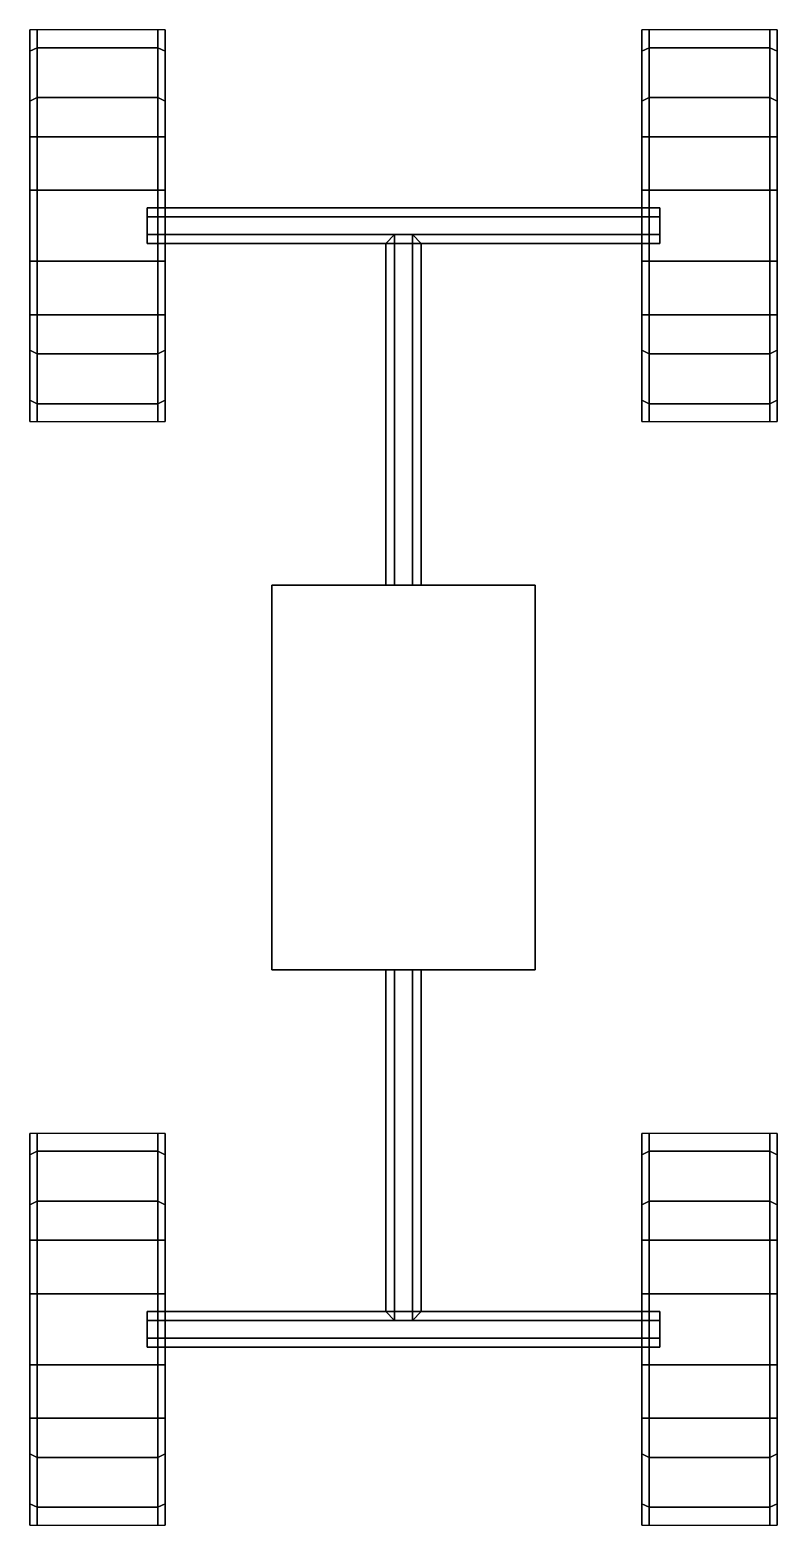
# Model space of a CAD drawing. Extents: x -1.05 to 1.05, y -2.1 to 2.1.
import ezdxf

# ---------------------------------------------------------------- set-up
doc = ezdxf.new("R2010")
doc.units = 0
doc.layers.get('0').update_dxf_attribs({"linetype": 'CONTINUOUS'})

msp = doc.modelspace()

# ---------------------------------------------------------------- linework, layer by layer
for points in [[(-1.03, 2.05, 0.52), (-1.03, 2.1, 0.43), (-1.05, 2.1, 0.4), (-1.05, 2.04, 0.49)], [(-1.05, 2.04, 0.49), (-1.05, 2.1, 0.4), (-1.05, 2.1, 0.33), (-1.05, 1.93, 0.38)], [(-0.69, 2.05, 0.52), (-0.69, 2.1, 0.43), (-1.03, 2.1, 0.43), (-1.03, 2.05, 0.52)], [(-0.69, 2.1, 0.43), (-0.69, 2.05, 0.52), (-0.67, 2.04, 0.49), (-0.67, 2.1, 0.4)], [(-0.67, 2.1, 0.4), (-0.67, 2.04, 0.49), (-0.67, 1.93, 0.38), (-0.67, 2.1, 0.33)], [(0.69, 2.05, 0.52), (0.69, 2.1, 0.43), (0.67, 2.1, 0.4), (0.67, 2.04, 0.49)], [(0.67, 2.04, 0.49), (0.67, 2.1, 0.4), (0.67, 2.1, 0.33), (0.67, 1.93, 0.38)], [(1.03, 2.05, 0.52), (1.03, 2.1, 0.43), (0.69, 2.1, 0.43), (0.69, 2.05, 0.52)], [(1.03, 2.1, 0.43), (1.03, 2.05, 0.52), (1.05, 2.04, 0.49), (1.05, 2.1, 0.4)], [(1.05, 2.1, 0.4), (1.05, 2.04, 0.49), (1.05, 1.93, 0.38), (1.05, 2.1, 0.33)], [(-1.03, 1.91, 0.69), (-1.03, 2.05, 0.52), (-1.05, 2.04, 0.49), (-1.05, 1.9, 0.67)], [(-1.05, 1.9, 0.67), (-1.05, 2.04, 0.49), (-1.05, 1.93, 0.38), (-1.05, 1.86, 0.51)], [(-0.69, 1.91, 0.69), (-0.69, 2.05, 0.52), (-1.03, 2.05, 0.52), (-1.03, 1.91, 0.69)], [(-0.69, 2.05, 0.52), (-0.69, 1.91, 0.69), (-0.67, 1.9, 0.67), (-0.67, 2.04, 0.49)], [(-0.67, 2.04, 0.49), (-0.67, 1.9, 0.67), (-0.67, 1.86, 0.51), (-0.67, 1.93, 0.38)], [(0.69, 1.91, 0.69), (0.69, 2.05, 0.52), (0.67, 2.04, 0.49), (0.67, 1.9, 0.67)], [(0.67, 1.9, 0.67), (0.67, 2.04, 0.49), (0.67, 1.93, 0.38), (0.67, 1.86, 0.51)], [(1.03, 1.91, 0.69), (1.03, 2.05, 0.52), (0.69, 2.05, 0.52), (0.69, 1.91, 0.69)], [(1.03, 2.05, 0.52), (1.03, 1.91, 0.69), (1.05, 1.9, 0.67), (1.05, 2.04, 0.49)], [(1.05, 2.04, 0.49), (1.05, 1.9, 0.67), (1.05, 1.86, 0.51), (1.05, 1.93, 0.38)], [(-1.03, 1.8, 0.75), (-1.03, 1.91, 0.69), (-1.05, 1.9, 0.67), (-1.05, 1.8, 0.73)], [(-1.05, 1.8, 0.73), (-1.05, 1.9, 0.67), (-1.05, 1.86, 0.51), (-1.05, 1.8, 0.56)], [(-0.69, 1.8, 0.75), (-0.69, 1.91, 0.69), (-1.03, 1.91, 0.69), (-1.03, 1.8, 0.75)], [(-0.69, 1.91, 0.69), (-0.69, 1.8, 0.75), (-0.67, 1.8, 0.73), (-0.67, 1.9, 0.67)], [(-0.67, 1.86, 0.51), (-0.67, 1.24, 0.51), (-0.67, 1.17, 0.38), (-0.67, 1.93, 0.38)], [(-0.67, 1.9, 0.67), (-0.67, 1.8, 0.73), (-0.67, 1.8, 0.56), (-0.67, 1.86, 0.51)], [(0.67, 1.24, 0.51), (0.67, 1.86, 0.51), (0.67, 1.93, 0.38), (0.67, 1.17, 0.38)], [(0.69, 1.8, 0.75), (0.69, 1.91, 0.69), (0.67, 1.9, 0.67), (0.67, 1.8, 0.73)], [(0.67, 1.8, 0.73), (0.67, 1.9, 0.67), (0.67, 1.86, 0.51), (0.67, 1.8, 0.56)], [(1.03, 1.8, 0.75), (1.03, 1.91, 0.69), (0.69, 1.91, 0.69), (0.69, 1.8, 0.75)], [(1.03, 1.91, 0.69), (1.03, 1.8, 0.75), (1.05, 1.8, 0.73), (1.05, 1.9, 0.67)], [(1.05, 1.9, 0.67), (1.05, 1.8, 0.73), (1.05, 1.8, 0.56), (1.05, 1.86, 0.51)], [(-0.67, 1.8, 0.56), (-0.67, 1.3, 0.56), (-0.67, 1.24, 0.51), (-0.67, 1.86, 0.51)], [(0.67, 1.3, 0.56), (0.67, 1.8, 0.56), (0.67, 1.86, 0.51), (0.67, 1.24, 0.51)], [(-1.05, 1.65, 0.78), (-1.05, 1.8, 0.73), (-1.05, 1.8, 0.56), (-1.05, 1.63, 0.65)], [(-1.03, 1.65, 0.8), (-1.03, 1.8, 0.75), (-1.05, 1.8, 0.73), (-1.05, 1.65, 0.78)], [(-0.69, 1.65, 0.8), (-0.69, 1.8, 0.75), (-1.03, 1.8, 0.75), (-1.03, 1.65, 0.8)], [(-0.69, 1.8, 0.75), (-0.69, 1.65, 0.8), (-0.67, 1.65, 0.78), (-0.67, 1.8, 0.73)], [(-0.67, 1.63, 0.65), (-0.67, 1.47, 0.65), (-0.67, 1.3, 0.56), (-0.67, 1.8, 0.56)], [(-0.67, 1.8, 0.73), (-0.67, 1.65, 0.78), (-0.67, 1.63, 0.65), (-0.67, 1.8, 0.56)], [(0.67, 1.65, 0.78), (0.67, 1.8, 0.73), (0.67, 1.8, 0.56), (0.67, 1.63, 0.65)], [(0.69, 1.65, 0.8), (0.69, 1.8, 0.75), (0.67, 1.8, 0.73), (0.67, 1.65, 0.78)], [(0.67, 1.47, 0.65), (0.67, 1.63, 0.65), (0.67, 1.8, 0.56), (0.67, 1.3, 0.56)], [(1.03, 1.65, 0.8), (1.03, 1.8, 0.75), (0.69, 1.8, 0.75), (0.69, 1.65, 0.8)], [(1.03, 1.8, 0.75), (1.03, 1.65, 0.8), (1.05, 1.65, 0.78), (1.05, 1.8, 0.73)], [(1.05, 1.8, 0.73), (1.05, 1.65, 0.78), (1.05, 1.63, 0.65), (1.05, 1.8, 0.56)], [(-1.03, 1.45, 0.8), (-1.03, 1.65, 0.8), (-1.05, 1.65, 0.78), (-1.05, 1.45, 0.78)], [(-1.05, 1.45, 0.78), (-1.05, 1.65, 0.78), (-1.05, 1.63, 0.65), (-1.05, 1.47, 0.65)], [(-1.03, 1.65, 0.8), (-1.03, 1.45, 0.8), (-0.69, 1.45, 0.8), (-0.69, 1.65, 0.8)], [(-0.69, 1.65, 0.8), (-0.69, 1.45, 0.8), (-0.67, 1.45, 0.78), (-0.67, 1.65, 0.78)], [(-0.67, 1.65, 0.78), (-0.67, 1.45, 0.78), (-0.67, 1.47, 0.65), (-0.67, 1.63, 0.65)], [(0.69, 1.45, 0.8), (0.69, 1.65, 0.8), (0.67, 1.65, 0.78), (0.67, 1.45, 0.78)], [(0.67, 1.45, 0.78), (0.67, 1.65, 0.78), (0.67, 1.63, 0.65), (0.67, 1.47, 0.65)], [(1.03, 1.45, 0.8), (1.03, 1.65, 0.8), (0.69, 1.65, 0.8), (0.69, 1.45, 0.8)], [(1.03, 1.65, 0.8), (1.03, 1.45, 0.8), (1.05, 1.45, 0.78), (1.05, 1.65, 0.78)], [(1.05, 1.65, 0.78), (1.05, 1.45, 0.78), (1.05, 1.47, 0.65), (1.05, 1.63, 0.65)], [(0.72, 1.575, 0.3733), (0.72, 1.6, 0.33), (-0.72, 1.6, 0.33), (-0.72, 1.575, 0.3733)], [(0.72, 1.6, 0.33), (0.72, 1.575, 0.2867), (-0.72, 1.575, 0.2867), (-0.72, 1.6, 0.33)], [(0.72, 1.525, 0.3733), (0.72, 1.575, 0.3733), (-0.72, 1.575, 0.3733), (-0.72, 1.525, 0.3733)], [(0.72, 1.575, 0.2867), (0.72, 1.525, 0.2867), (-0.72, 1.525, 0.2867), (-0.72, 1.575, 0.2867)], [(0.72, 1.5, 0.33), (0.72, 1.525, 0.3733), (-0.72, 1.525, 0.3733), (-0.72, 1.5, 0.33)], [(0.72, 1.525, 0.2867), (0.72, 1.5, 0.33), (-0.72, 1.5, 0.33), (-0.72, 1.525, 0.2867)], [(-0.025, 1.525, 0.3733), (-0.05, 1.5, 0.33), (-0.05, 0.54, 0.33), (-0.025, 0.54, 0.3733)], [(-0.05, 1.5, 0.33), (-0.025, 1.525, 0.2867), (-0.025, 0.54, 0.2867), (-0.05, 0.54, 0.33)], [(0.025, 1.525, 0.3733), (-0.025, 1.525, 0.3733), (-0.025, 0.54, 0.3733), (0.025, 0.54, 0.3733)], [(-0.025, 1.525, 0.2867), (0.025, 1.525, 0.2867), (0.025, 0.54, 0.2867), (-0.025, 0.54, 0.2867)], [(0.05, 1.5, 0.33), (0.025, 1.525, 0.3733), (0.025, 0.54, 0.3733), (0.05, 0.54, 0.33)], [(0.025, 1.525, 0.2867), (0.05, 1.5, 0.33), (0.05, 0.54, 0.33), (0.025, 0.54, 0.2867)], [(-1.05, 1.3, 0.73), (-1.05, 1.45, 0.78), (-1.05, 1.47, 0.65), (-1.05, 1.3, 0.56)], [(-1.03, 1.3, 0.75), (-1.03, 1.45, 0.8), (-1.05, 1.45, 0.78), (-1.05, 1.3, 0.73)], [(-1.03, 1.45, 0.8), (-1.03, 1.3, 0.75), (-0.69, 1.3, 0.75), (-0.69, 1.45, 0.8)], [(-0.69, 1.45, 0.8), (-0.69, 1.3, 0.75), (-0.67, 1.3, 0.73), (-0.67, 1.45, 0.78)], [(-0.67, 1.45, 0.78), (-0.67, 1.3, 0.73), (-0.67, 1.3, 0.56), (-0.67, 1.47, 0.65)], [(0.67, 1.3, 0.73), (0.67, 1.45, 0.78), (0.67, 1.47, 0.65), (0.67, 1.3, 0.56)], [(0.69, 1.3, 0.75), (0.69, 1.45, 0.8), (0.67, 1.45, 0.78), (0.67, 1.3, 0.73)], [(0.69, 1.45, 0.8), (0.69, 1.3, 0.75), (1.03, 1.3, 0.75), (1.03, 1.45, 0.8)], [(1.03, 1.45, 0.8), (1.03, 1.3, 0.75), (1.05, 1.3, 0.73), (1.05, 1.45, 0.78)], [(1.05, 1.45, 0.78), (1.05, 1.3, 0.73), (1.05, 1.3, 0.56), (1.05, 1.47, 0.65)], [(-1.05, 1.2, 0.67), (-1.05, 1.3, 0.73), (-1.05, 1.3, 0.56), (-1.05, 1.24, 0.51)], [(-1.03, 1.19, 0.69), (-1.03, 1.3, 0.75), (-1.05, 1.3, 0.73), (-1.05, 1.2, 0.67)], [(-1.03, 1.3, 0.75), (-1.03, 1.19, 0.69), (-0.69, 1.19, 0.69), (-0.69, 1.3, 0.75)], [(-0.69, 1.3, 0.75), (-0.69, 1.19, 0.69), (-0.67, 1.2, 0.67), (-0.67, 1.3, 0.73)], [(-0.67, 1.3, 0.73), (-0.67, 1.2, 0.67), (-0.67, 1.24, 0.51), (-0.67, 1.3, 0.56)], [(0.67, 1.2, 0.67), (0.67, 1.3, 0.73), (0.67, 1.3, 0.56), (0.67, 1.24, 0.51)], [(0.69, 1.19, 0.69), (0.69, 1.3, 0.75), (0.67, 1.3, 0.73), (0.67, 1.2, 0.67)], [(0.69, 1.3, 0.75), (0.69, 1.19, 0.69), (1.03, 1.19, 0.69), (1.03, 1.3, 0.75)], [(1.03, 1.3, 0.75), (1.03, 1.19, 0.69), (1.05, 1.2, 0.67), (1.05, 1.3, 0.73)], [(1.05, 1.3, 0.73), (1.05, 1.2, 0.67), (1.05, 1.24, 0.51), (1.05, 1.3, 0.56)], [(-1.05, 1.06, 0.49), (-1.05, 1.2, 0.67), (-1.05, 1.24, 0.51), (-1.05, 1.17, 0.38)], [(-0.67, 1.2, 0.67), (-0.67, 1.06, 0.49), (-0.67, 1.17, 0.38), (-0.67, 1.24, 0.51)], [(0.67, 1.06, 0.49), (0.67, 1.2, 0.67), (0.67, 1.24, 0.51), (0.67, 1.17, 0.38)], [(1.05, 1.2, 0.67), (1.05, 1.06, 0.49), (1.05, 1.17, 0.38), (1.05, 1.24, 0.51)], [(-1.03, 1.05, 0.52), (-1.03, 1.19, 0.69), (-1.05, 1.2, 0.67), (-1.05, 1.06, 0.49)], [(-1.03, 1.19, 0.69), (-1.03, 1.05, 0.52), (-0.69, 1.05, 0.52), (-0.69, 1.19, 0.69)], [(-0.69, 1.19, 0.69), (-0.69, 1.05, 0.52), (-0.67, 1.06, 0.49), (-0.67, 1.2, 0.67)], [(0.69, 1.05, 0.52), (0.69, 1.19, 0.69), (0.67, 1.2, 0.67), (0.67, 1.06, 0.49)], [(0.69, 1.19, 0.69), (0.69, 1.05, 0.52), (1.03, 1.05, 0.52), (1.03, 1.19, 0.69)], [(1.03, 1.19, 0.69), (1.03, 1.05, 0.52), (1.05, 1.06, 0.49), (1.05, 1.2, 0.67)], [(-1.05, 1, 0.4), (-1.05, 1.06, 0.49), (-1.05, 1.17, 0.38), (-1.05, 1, 0.33)], [(-0.67, 1.06, 0.49), (-0.67, 1, 0.4), (-0.67, 1, 0.33), (-0.67, 1.17, 0.38)], [(0.67, 1, 0.4), (0.67, 1.06, 0.49), (0.67, 1.17, 0.38), (0.67, 1, 0.33)], [(1.05, 1.06, 0.49), (1.05, 1, 0.4), (1.05, 1, 0.33), (1.05, 1.17, 0.38)], [(-1.03, 1, 0.43), (-1.03, 1.05, 0.52), (-1.05, 1.06, 0.49), (-1.05, 1, 0.4)], [(-1.03, 1.05, 0.52), (-1.03, 1, 0.43), (-0.69, 1, 0.43), (-0.69, 1.05, 0.52)], [(-0.69, 1.05, 0.52), (-0.69, 1, 0.43), (-0.67, 1, 0.4), (-0.67, 1.06, 0.49)], [(0.69, 1, 0.43), (0.69, 1.05, 0.52), (0.67, 1.06, 0.49), (0.67, 1, 0.4)], [(0.69, 1.05, 0.52), (0.69, 1, 0.43), (1.03, 1, 0.43), (1.03, 1.05, 0.52)], [(1.03, 1.05, 0.52), (1.03, 1, 0.43), (1.05, 1, 0.4), (1.05, 1.06, 0.49)], [(-0.37, 0.54, 0.19), (-0.37, -0.54, 0.19), (-0.37, -0.54, 0.49), (-0.37, 0.54, 0.49)], [(0.37, 0.54, 0.49), (0.37, 0.54, 0.19), (-0.37, 0.54, 0.19), (-0.37, 0.54, 0.49)], [(-0.37, 0.54, 0.49), (-0.37, -0.54, 0.49), (0.37, -0.54, 0.49), (0.37, 0.54, 0.49)], [(0.37, -0.54, 0.49), (0.37, -0.54, 0.19), (0.37, 0.54, 0.19), (0.37, 0.54, 0.49)], [(-0.37, -0.54, 0.49), (-0.37, -0.54, 0.19), (0.37, -0.54, 0.19), (0.37, -0.54, 0.49)], [(-0.025, -1.525, 0.2867), (-0.05, -1.5, 0.33), (-0.05, -0.54, 0.33), (-0.025, -0.54, 0.2867)], [(-0.05, -1.5, 0.33), (-0.025, -1.525, 0.3733), (-0.025, -0.54, 0.3733), (-0.05, -0.54, 0.33)], [(0.025, -1.525, 0.2867), (-0.025, -1.525, 0.2867), (-0.025, -0.54, 0.2867), (0.025, -0.54, 0.2867)], [(-0.025, -1.525, 0.3733), (0.025, -1.525, 0.3733), (0.025, -0.54, 0.3733), (-0.025, -0.54, 0.3733)], [(0.05, -1.5, 0.33), (0.025, -1.525, 0.2867), (0.025, -0.54, 0.2867), (0.05, -0.54, 0.33)], [(0.025, -1.525, 0.3733), (0.05, -1.5, 0.33), (0.05, -0.54, 0.33), (0.025, -0.54, 0.3733)], [(-1.03, -1.05, 0.52), (-1.03, -1, 0.43), (-1.05, -1, 0.4), (-1.05, -1.06, 0.49)], [(-1.05, -1.06, 0.49), (-1.05, -1, 0.4), (-1.05, -1, 0.33), (-1.05, -1.17, 0.38)], [(-0.69, -1.05, 0.52), (-0.69, -1, 0.43), (-1.03, -1, 0.43), (-1.03, -1.05, 0.52)], [(-0.69, -1, 0.43), (-0.69, -1.05, 0.52), (-0.67, -1.06, 0.49), (-0.67, -1, 0.4)], [(-0.67, -1, 0.4), (-0.67, -1.06, 0.49), (-0.67, -1.17, 0.38), (-0.67, -1, 0.33)], [(0.69, -1.05, 0.52), (0.69, -1, 0.43), (0.67, -1, 0.4), (0.67, -1.06, 0.49)], [(0.67, -1.06, 0.49), (0.67, -1, 0.4), (0.67, -1, 0.33), (0.67, -1.17, 0.38)], [(1.03, -1.05, 0.52), (1.03, -1, 0.43), (0.69, -1, 0.43), (0.69, -1.05, 0.52)], [(1.03, -1, 0.43), (1.03, -1.05, 0.52), (1.05, -1.06, 0.49), (1.05, -1, 0.4)], [(1.05, -1, 0.4), (1.05, -1.06, 0.49), (1.05, -1.17, 0.38), (1.05, -1, 0.33)], [(-1.03, -1.19, 0.69), (-1.03, -1.05, 0.52), (-1.05, -1.06, 0.49), (-1.05, -1.2, 0.67)], [(-0.69, -1.19, 0.69), (-0.69, -1.05, 0.52), (-1.03, -1.05, 0.52), (-1.03, -1.19, 0.69)], [(-0.69, -1.05, 0.52), (-0.69, -1.19, 0.69), (-0.67, -1.2, 0.67), (-0.67, -1.06, 0.49)], [(0.69, -1.19, 0.69), (0.69, -1.05, 0.52), (0.67, -1.06, 0.49), (0.67, -1.2, 0.67)], [(1.03, -1.19, 0.69), (1.03, -1.05, 0.52), (0.69, -1.05, 0.52), (0.69, -1.19, 0.69)], [(1.03, -1.05, 0.52), (1.03, -1.19, 0.69), (1.05, -1.2, 0.67), (1.05, -1.06, 0.49)], [(-1.05, -1.2, 0.67), (-1.05, -1.06, 0.49), (-1.05, -1.17, 0.38), (-1.05, -1.24, 0.51)], [(-0.67, -1.06, 0.49), (-0.67, -1.2, 0.67), (-0.67, -1.24, 0.51), (-0.67, -1.17, 0.38)], [(0.67, -1.2, 0.67), (0.67, -1.06, 0.49), (0.67, -1.17, 0.38), (0.67, -1.24, 0.51)], [(1.05, -1.06, 0.49), (1.05, -1.2, 0.67), (1.05, -1.24, 0.51), (1.05, -1.17, 0.38)], [(-0.67, -1.24, 0.51), (-0.67, -1.86, 0.51), (-0.67, -1.93, 0.38), (-0.67, -1.17, 0.38)], [(0.67, -1.86, 0.51), (0.67, -1.24, 0.51), (0.67, -1.17, 0.38), (0.67, -1.93, 0.38)], [(-1.03, -1.3, 0.75), (-1.03, -1.19, 0.69), (-1.05, -1.2, 0.67), (-1.05, -1.3, 0.73)], [(-1.05, -1.3, 0.73), (-1.05, -1.2, 0.67), (-1.05, -1.24, 0.51), (-1.05, -1.3, 0.56)], [(-0.69, -1.3, 0.75), (-0.69, -1.19, 0.69), (-1.03, -1.19, 0.69), (-1.03, -1.3, 0.75)], [(-0.69, -1.19, 0.69), (-0.69, -1.3, 0.75), (-0.67, -1.3, 0.73), (-0.67, -1.2, 0.67)], [(-0.67, -1.2, 0.67), (-0.67, -1.3, 0.73), (-0.67, -1.3, 0.56), (-0.67, -1.24, 0.51)], [(0.69, -1.3, 0.75), (0.69, -1.19, 0.69), (0.67, -1.2, 0.67), (0.67, -1.3, 0.73)], [(0.67, -1.3, 0.73), (0.67, -1.2, 0.67), (0.67, -1.24, 0.51), (0.67, -1.3, 0.56)], [(1.03, -1.3, 0.75), (1.03, -1.19, 0.69), (0.69, -1.19, 0.69), (0.69, -1.3, 0.75)], [(1.03, -1.19, 0.69), (1.03, -1.3, 0.75), (1.05, -1.3, 0.73), (1.05, -1.2, 0.67)], [(1.05, -1.2, 0.67), (1.05, -1.3, 0.73), (1.05, -1.3, 0.56), (1.05, -1.24, 0.51)], [(-0.67, -1.3, 0.56), (-0.67, -1.8, 0.56), (-0.67, -1.86, 0.51), (-0.67, -1.24, 0.51)], [(0.67, -1.8, 0.56), (0.67, -1.3, 0.56), (0.67, -1.24, 0.51), (0.67, -1.86, 0.51)], [(-1.05, -1.45, 0.78), (-1.05, -1.3, 0.73), (-1.05, -1.3, 0.56), (-1.05, -1.47, 0.65)], [(-1.03, -1.45, 0.8), (-1.03, -1.3, 0.75), (-1.05, -1.3, 0.73), (-1.05, -1.45, 0.78)], [(-0.69, -1.45, 0.8), (-0.69, -1.3, 0.75), (-1.03, -1.3, 0.75), (-1.03, -1.45, 0.8)], [(-0.69, -1.3, 0.75), (-0.69, -1.45, 0.8), (-0.67, -1.45, 0.78), (-0.67, -1.3, 0.73)], [(-0.67, -1.47, 0.65), (-0.67, -1.63, 0.65), (-0.67, -1.8, 0.56), (-0.67, -1.3, 0.56)], [(-0.67, -1.3, 0.73), (-0.67, -1.45, 0.78), (-0.67, -1.47, 0.65), (-0.67, -1.3, 0.56)], [(0.67, -1.45, 0.78), (0.67, -1.3, 0.73), (0.67, -1.3, 0.56), (0.67, -1.47, 0.65)], [(0.67, -1.63, 0.65), (0.67, -1.47, 0.65), (0.67, -1.3, 0.56), (0.67, -1.8, 0.56)], [(0.69, -1.45, 0.8), (0.69, -1.3, 0.75), (0.67, -1.3, 0.73), (0.67, -1.45, 0.78)], [(1.03, -1.45, 0.8), (1.03, -1.3, 0.75), (0.69, -1.3, 0.75), (0.69, -1.45, 0.8)], [(1.03, -1.3, 0.75), (1.03, -1.45, 0.8), (1.05, -1.45, 0.78), (1.05, -1.3, 0.73)], [(1.05, -1.3, 0.73), (1.05, -1.45, 0.78), (1.05, -1.47, 0.65), (1.05, -1.3, 0.56)], [(-1.03, -1.65, 0.8), (-1.03, -1.45, 0.8), (-1.05, -1.45, 0.78), (-1.05, -1.65, 0.78)], [(-1.05, -1.65, 0.78), (-1.05, -1.45, 0.78), (-1.05, -1.47, 0.65), (-1.05, -1.63, 0.65)], [(-1.03, -1.45, 0.8), (-1.03, -1.65, 0.8), (-0.69, -1.65, 0.8), (-0.69, -1.45, 0.8)], [(-0.69, -1.45, 0.8), (-0.69, -1.65, 0.8), (-0.67, -1.65, 0.78), (-0.67, -1.45, 0.78)], [(-0.67, -1.45, 0.78), (-0.67, -1.65, 0.78), (-0.67, -1.63, 0.65), (-0.67, -1.47, 0.65)], [(0.69, -1.65, 0.8), (0.69, -1.45, 0.8), (0.67, -1.45, 0.78), (0.67, -1.65, 0.78)], [(0.67, -1.65, 0.78), (0.67, -1.45, 0.78), (0.67, -1.47, 0.65), (0.67, -1.63, 0.65)], [(1.03, -1.65, 0.8), (1.03, -1.45, 0.8), (0.69, -1.45, 0.8), (0.69, -1.65, 0.8)], [(1.03, -1.45, 0.8), (1.03, -1.65, 0.8), (1.05, -1.65, 0.78), (1.05, -1.45, 0.78)], [(1.05, -1.45, 0.78), (1.05, -1.65, 0.78), (1.05, -1.63, 0.65), (1.05, -1.47, 0.65)], [(-0.72, -1.525, 0.2867), (-0.72, -1.5, 0.33), (0.72, -1.5, 0.33), (0.72, -1.525, 0.2867)], [(-0.72, -1.5, 0.33), (-0.72, -1.525, 0.3733), (0.72, -1.525, 0.3733), (0.72, -1.5, 0.33)], [(-0.72, -1.575, 0.2867), (-0.72, -1.525, 0.2867), (0.72, -1.525, 0.2867), (0.72, -1.575, 0.2867)], [(-0.72, -1.525, 0.3733), (-0.72, -1.575, 0.3733), (0.72, -1.575, 0.3733), (0.72, -1.525, 0.3733)], [(-0.72, -1.6, 0.33), (-0.72, -1.575, 0.2867), (0.72, -1.575, 0.2867), (0.72, -1.6, 0.33)], [(-0.72, -1.575, 0.3733), (-0.72, -1.6, 0.33), (0.72, -1.6, 0.33), (0.72, -1.575, 0.3733)], [(-1.05, -1.8, 0.73), (-1.05, -1.65, 0.78), (-1.05, -1.63, 0.65), (-1.05, -1.8, 0.56)], [(-0.67, -1.65, 0.78), (-0.67, -1.8, 0.73), (-0.67, -1.8, 0.56), (-0.67, -1.63, 0.65)], [(0.67, -1.8, 0.73), (0.67, -1.65, 0.78), (0.67, -1.63, 0.65), (0.67, -1.8, 0.56)], [(1.05, -1.65, 0.78), (1.05, -1.8, 0.73), (1.05, -1.8, 0.56), (1.05, -1.63, 0.65)], [(-1.03, -1.8, 0.75), (-1.03, -1.65, 0.8), (-1.05, -1.65, 0.78), (-1.05, -1.8, 0.73)], [(-1.03, -1.65, 0.8), (-1.03, -1.8, 0.75), (-0.69, -1.8, 0.75), (-0.69, -1.65, 0.8)], [(-0.69, -1.65, 0.8), (-0.69, -1.8, 0.75), (-0.67, -1.8, 0.73), (-0.67, -1.65, 0.78)], [(0.69, -1.8, 0.75), (0.69, -1.65, 0.8), (0.67, -1.65, 0.78), (0.67, -1.8, 0.73)], [(0.69, -1.65, 0.8), (0.69, -1.8, 0.75), (1.03, -1.8, 0.75), (1.03, -1.65, 0.8)], [(1.03, -1.65, 0.8), (1.03, -1.8, 0.75), (1.05, -1.8, 0.73), (1.05, -1.65, 0.78)], [(-1.05, -1.9, 0.67), (-1.05, -1.8, 0.73), (-1.05, -1.8, 0.56), (-1.05, -1.86, 0.51)], [(-1.03, -1.91, 0.69), (-1.03, -1.8, 0.75), (-1.05, -1.8, 0.73), (-1.05, -1.9, 0.67)], [(-1.03, -1.8, 0.75), (-1.03, -1.91, 0.69), (-0.69, -1.91, 0.69), (-0.69, -1.8, 0.75)], [(-0.69, -1.8, 0.75), (-0.69, -1.91, 0.69), (-0.67, -1.9, 0.67), (-0.67, -1.8, 0.73)], [(-0.67, -1.8, 0.73), (-0.67, -1.9, 0.67), (-0.67, -1.86, 0.51), (-0.67, -1.8, 0.56)], [(0.67, -1.9, 0.67), (0.67, -1.8, 0.73), (0.67, -1.8, 0.56), (0.67, -1.86, 0.51)], [(0.69, -1.91, 0.69), (0.69, -1.8, 0.75), (0.67, -1.8, 0.73), (0.67, -1.9, 0.67)], [(0.69, -1.8, 0.75), (0.69, -1.91, 0.69), (1.03, -1.91, 0.69), (1.03, -1.8, 0.75)], [(1.03, -1.8, 0.75), (1.03, -1.91, 0.69), (1.05, -1.9, 0.67), (1.05, -1.8, 0.73)], [(1.05, -1.8, 0.73), (1.05, -1.9, 0.67), (1.05, -1.86, 0.51), (1.05, -1.8, 0.56)], [(-1.05, -2.04, 0.49), (-1.05, -1.9, 0.67), (-1.05, -1.86, 0.51), (-1.05, -1.93, 0.38)], [(-0.67, -1.9, 0.67), (-0.67, -2.04, 0.49), (-0.67, -1.93, 0.38), (-0.67, -1.86, 0.51)], [(0.67, -2.04, 0.49), (0.67, -1.9, 0.67), (0.67, -1.86, 0.51), (0.67, -1.93, 0.38)], [(1.05, -1.9, 0.67), (1.05, -2.04, 0.49), (1.05, -1.93, 0.38), (1.05, -1.86, 0.51)], [(-1.03, -2.05, 0.52), (-1.03, -1.91, 0.69), (-1.05, -1.9, 0.67), (-1.05, -2.04, 0.49)], [(-1.05, -2.1, 0.4), (-1.05, -2.04, 0.49), (-1.05, -1.93, 0.38), (-1.05, -2.1, 0.33)], [(-1.03, -1.91, 0.69), (-1.03, -2.05, 0.52), (-0.69, -2.05, 0.52), (-0.69, -1.91, 0.69)], [(-0.69, -1.91, 0.69), (-0.69, -2.05, 0.52), (-0.67, -2.04, 0.49), (-0.67, -1.9, 0.67)], [(-0.67, -2.04, 0.49), (-0.67, -2.1, 0.4), (-0.67, -2.1, 0.33), (-0.67, -1.93, 0.38)], [(0.69, -2.05, 0.52), (0.69, -1.91, 0.69), (0.67, -1.9, 0.67), (0.67, -2.04, 0.49)], [(0.67, -2.1, 0.4), (0.67, -2.04, 0.49), (0.67, -1.93, 0.38), (0.67, -2.1, 0.33)], [(0.69, -1.91, 0.69), (0.69, -2.05, 0.52), (1.03, -2.05, 0.52), (1.03, -1.91, 0.69)], [(1.03, -1.91, 0.69), (1.03, -2.05, 0.52), (1.05, -2.04, 0.49), (1.05, -1.9, 0.67)], [(1.05, -2.04, 0.49), (1.05, -2.1, 0.4), (1.05, -2.1, 0.33), (1.05, -1.93, 0.38)], [(-1.03, -2.1, 0.43), (-1.03, -2.05, 0.52), (-1.05, -2.04, 0.49), (-1.05, -2.1, 0.4)], [(-1.03, -2.05, 0.52), (-1.03, -2.1, 0.43), (-0.69, -2.1, 0.43), (-0.69, -2.05, 0.52)], [(-0.69, -2.05, 0.52), (-0.69, -2.1, 0.43), (-0.67, -2.1, 0.4), (-0.67, -2.04, 0.49)], [(0.69, -2.1, 0.43), (0.69, -2.05, 0.52), (0.67, -2.04, 0.49), (0.67, -2.1, 0.4)], [(0.69, -2.05, 0.52), (0.69, -2.1, 0.43), (1.03, -2.1, 0.43), (1.03, -2.05, 0.52)], [(1.03, -2.05, 0.52), (1.03, -2.1, 0.43), (1.05, -2.1, 0.4), (1.05, -2.04, 0.49)]]:
    msp.add_3dface(points)

doc.saveas('drawing.dxf')
